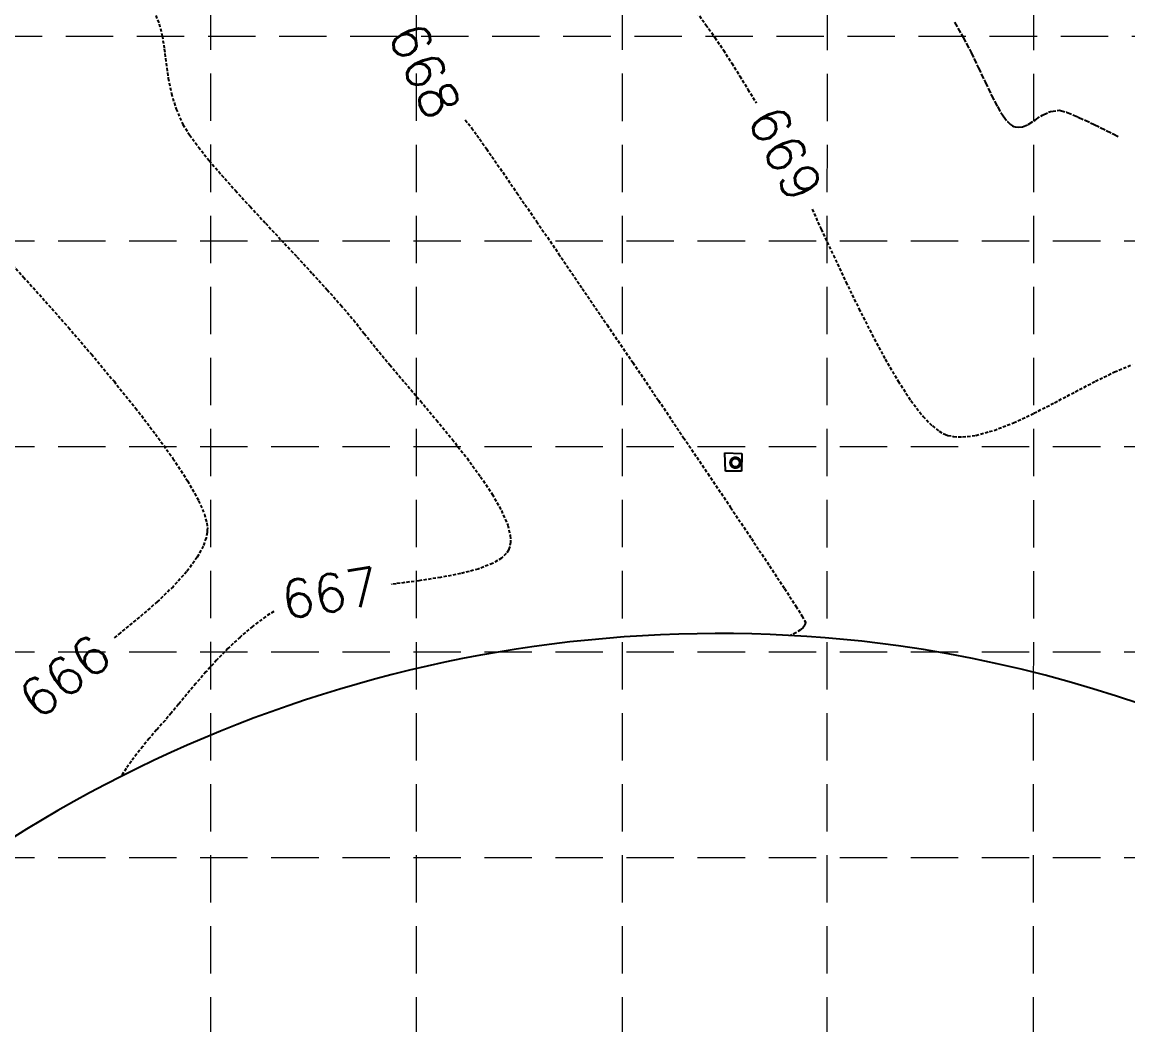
# Model space of a CAD drawing. Header units: inches. Extents: x 2507435 to 2508087, y 7097652 to 7098695.
# Drawn here: x 2507567.3 to 2507654.8, y 7098534.8 to 7098614.2 of the extents above; entities that cross this region are included whole.
import ezdxf

# ---------------------------------------------------------------- set-up
doc = ezdxf.new("R2010")
doc.units = ezdxf.units.IN
doc.header["$MEASUREMENT"] = 0
doc.linetypes.add('DASHED7', pattern=[0.5317999999999998, 0.4379999999999999, -0.0938])
doc.linetypes.add('HIDDEN', pattern=[0.375, 0.25, -0.125])
for name, color, linetype in [('CONT-MJR', 7, 'DASHED7'), ('CONT-MNR', 8, 'HIDDEN'), ('E-CONCRETE', 7, 'Continuous'), ('E-STRUCTURES', 6, 'Continuous'), ('E-TANKS', 6, 'Continuous'), ('E-UTILITIES', 5, 'Continuous'), ('GRID', 254, 'HIDDEN')]:
    doc.layers.add(name, color=color, linetype=linetype)
doc.styles.get("Standard").update_dxf_attribs({"font": 'ARIAL.TTF'})

msp = doc.modelspace()

# ---------------------------------------------------------------- linework, layer by layer
at = {"layer": 'CONT-MJR', "color": 35, "extrusion": (0.8705965880193133, 0.4919975415885023, 0), "elevation": 5675644.519063087}
msp.add_lwpolyline([(4946276.040635689, 670), (4946274.667296373, 670)], dxfattribs=at)
at = {"layer": 'CONT-MJR', "color": 35, "elevation": 670}
for points in [[(2507641.776775538, 7098612.999063884), (2507642.400870029, 7098611.785498171)], [(2507642.400870029, 7098611.785498171), (2507642.978799315, 7098610.591514317)], [(2507649.416844148, 7098607.216628145), (2507649.964625508, 7098607.065735638)], [(2507645.532899269, 7098606.081758601), (2507645.698298923, 7098605.976444147)], [(2507646.479484044, 7098605.905052675), (2507646.919648414, 7098606.087437608)], [(2507645.698298923, 7098605.976444147), (2507645.780418465, 7098605.940121144)], [(2507645.780418465, 7098605.940121144), (2507645.902060957, 7098605.901518719)], [(2507645.902060957, 7098605.901518719), (2507646.138429409, 7098605.866437961)], [(2507646.138429409, 7098605.866437961), (2507646.479484044, 7098605.905052675)], [(2507653.648750146, 7098605.346372014), (2507654.079928763, 7098605.126305583)]]:
    msp.add_lwpolyline(points, dxfattribs=at)
at = {"layer": 'CONT-MJR', "color": 35, "extrusion": (0.9041489907975067, 0.4272172777871355, 0), "elevation": 5299931.961539533}
msp.add_lwpolyline([(5346893.195317496, 670.0000000000009), (5346891.937915286, 670.0000000000009)], dxfattribs=at)
at = {"layer": 'CONT-MJR', "color": 35, "extrusion": (0.9009902008840884, 0.4338394379385652, 0), "elevation": 5339018.971155844}
msp.add_lwpolyline([(5307862.905005151, 670.0000000000009), (5307861.748221231, 670.0000000000009)], dxfattribs=at)
at = {"layer": 'CONT-MJR', "color": 35, "extrusion": (0.8877349164049989, 0.4603549914961383, 0), "elevation": 5494002.967869878}
msp.add_lwpolyline([(5147276.105051004, 670), (5147275.079857619, 670)], dxfattribs=at)
at = {"layer": 'CONT-MJR', "color": 35, "extrusion": (0.8558508052693654, 0.5172227751363806, 0), "elevation": 5817731.027855521}
msp.add_lwpolyline([(4778338.105054254, 670.0000000000009), (4778337.239919944, 670.0000000000009)], dxfattribs=at)
at = {"layer": 'CONT-MJR', "color": 35, "extrusion": (0.4222697703555712, -0.906470209683613, 0), "elevation": -5375771.652609097}
msp.add_lwpolyline([(5270635.325560029, 670.0000000000009), (5270636.030140691, 670.0000000000009)], dxfattribs=at)
at = {"layer": 'CONT-MJR', "color": 35, "extrusion": (0.126797943364638, -0.9919285667619913, 0), "elevation": -6723346.493660912}
msp.add_lwpolyline([(3387497.151200317, 670), (3387497.887813585, 670)], dxfattribs=at)
at = {"layer": 'CONT-MJR', "color": 35, "extrusion": (0.3847015413491394, 0.9230410197188403, 0), "elevation": 7517002.311095537}
msp.add_lwpolyline([(416181.2991745477, 670.0000000000009), (416180.2935233931, 670.0000000000009)], dxfattribs=at)
at = {"layer": 'CONT-MJR', "color": 35, "extrusion": (0.7911529177649256, 0.6116183946809033, 0), "elevation": 6325569.080992054}
msp.add_lwpolyline([(4082361.680752448, 670.0000000000009), (4082361.118332856, 670.0000000000009)], dxfattribs=at)
at = {"layer": 'CONT-MJR', "color": 35, "extrusion": (0.682730131886468, 0.730670628268501, 0), "elevation": 6898788.13098999}
msp.add_lwpolyline([(3014169.673822318, 670), (3014169.329410926, 670)], dxfattribs=at)
at = {"layer": 'CONT-MJR', "color": 35, "extrusion": (0.5414409633400038, -0.8407387722815266, 0), "elevation": -4610330.602971436}
msp.add_lwpolyline([(5951752.110894194, 670), (5951752.764534628, 670)], dxfattribs=at)
at = {"layer": 'CONT-MJR', "color": 35, "extrusion": (0.5535246670861393, -0.8328327820920467, 0), "elevation": -4523907.420969751}
msp.add_lwpolyline([(6017704.78549217, 670), (6017705.479876161, 670)], dxfattribs=at)
at = {"layer": 'CONT-MJR', "color": 35, "extrusion": (-0.4247044378947268, -0.9053320608663564, 0), "elevation": -7491606.676750076}
msp.add_lwpolyline([(-744553.008594106, 670), (-744551.6298574996, 670)], dxfattribs=at)
at = {"layer": 'CONT-MJR', "color": 35, "extrusion": (-0.4439327111116448, -0.8960601252176469, 0), "elevation": -7474006.678359425}
msp.add_lwpolyline([(-904296.3565604403, 670), (-904294.6740249996, 670)], dxfattribs=at)
at = {"layer": 'CONT-MNR', "color": 35}
for points, elevation in [([(2507620.673562116, 7098614.986139013), (2507621.417299132, 7098613.983957501)], 669), ([(2507578.688402193, 7098610.941899974), (2507578.85728004, 7098609.755162232)], 667), ([(2507578.85728004, 7098609.755162232), (2507579.102657288, 7098608.535638843)], 667), ([(2507624.10223364, 7098609.912767244), (2507624.746845521, 7098608.859499458)], 669), ([(2507580.023060775, 7098606.097178075), (2507580.542289545, 7098605.261875209)], 667), ([(2507584.171754942, 7098600.861559855), (2507585.338123602, 7098599.584208016)], 667), ([(2507629.817001934, 7098599.373183965), (2507630.544178021, 7098597.796952162)], 669), ([(2507630.544178021, 7098597.796952162), (2507631.505356803, 7098595.723784221)], 669), ([(2507587.800874324, 7098596.9392809), (2507589.045602277, 7098595.606706814)], 667), ([(2507565.779981288, 7098595.790730423), (2507567.402441173, 7098594.013917086)], 666), ([(2507589.045602277, 7098595.606706814), (2507590.264795887, 7098594.290726501)], 667), ([(2507567.402441173, 7098594.013917086), (2507569.142081026, 7098592.075749224)], 666), ([(2507611.6323363, 7098593.108338553), (2507613.602321117, 7098590.21546969)], 668), ([(2507632.505221552, 7098593.604229957), (2507633.531056936, 7098591.493031165)], 669), ([(2507569.142081026, 7098592.075749224), (2507570.948747597, 7098590.022405474)], 666), ([(2507633.531056936, 7098591.493031165), (2507634.570147622, 7098589.444929641)], 669), ([(2507595.303346308, 7098588.366489117), (2507596.383716839, 7098587.065130039)], 667), ([(2507596.383716839, 7098587.065130039), (2507597.56847547, 7098585.66678559)], 667), ([(2507653.768257633, 7098586.498986119), (2507655.170421106, 7098587.084204299)], 669), ([(2507652.251643796, 7098585.760562277), (2507653.768257633, 7098586.498986119)], 669), ([(2507574.562547904, 7098585.754904833), (2507576.269375143, 7098583.633105205)], 666), ([(2507597.56847547, 7098585.66678559), (2507598.815300245, 7098584.199563717)], 667), ([(2507598.815300245, 7098584.199563717), (2507600.081869211, 7098582.691572366)], 667), ([(2507637.639798174, 7098584.226626609), (2507638.604756749, 7098582.978332095)], 669), ([(2507638.604756749, 7098582.978332095), (2507639.341102567, 7098582.219569368)], 669), ([(2507644.227124212, 7098581.873022757), (2507645.769430557, 7098582.476332926)], 669), ([(2507639.868310637, 7098581.808816416), (2507640.206327657, 7098581.616940175)], 669), ([(2507640.206327657, 7098581.616940175), (2507640.370994491, 7098581.546903575)], 669), ([(2507640.370994491, 7098581.546903575), (2507640.579176546, 7098581.478093323)], 669), ([(2507619.651412409, 7098581.292178015), (2507621.5719261, 7098578.443797623)], 668), ([(2507640.579176546, 7098581.478093323), (2507641.019992891, 7098581.385047928)], 669), ([(2507579.23211755, 7098579.644300504), (2507580.387726222, 7098577.869652692)], 666), ([(2507605.229608465, 7098575.523851519), (2507605.725881517, 7098574.361510151)], 667), ([(2507581.906787495, 7098574.54736617), (2507581.952216518, 7098574.15499755)], 666), ([(2507581.845178935, 7098573.352309939), (2507581.619423944, 7098572.70692233)], 666), ([(2507605.783720094, 7098572.391384225), (2507605.609341924, 7098572.123882547)], 667), ([(2507626.448555077, 7098571.148776754), (2507627.63689835, 7098569.341421762)], 668), ([(2507601.998856028, 7098570.527936693), (2507600.412999861, 7098570.224996412)], 667), ([(2507596.891993646, 7098569.729045362), (2507596.503400621, 7098569.680052623)], 667), ([(2507598.691692535, 7098569.964795932), (2507596.891993646, 7098569.729045362)], 667), ([(2507627.63689835, 7098569.341421762), (2507628.535527256, 7098567.950032015)], 668), ([(2507587.225321899, 7098567.540981773), (2507586.570645205, 7098567.12902065)], 667), ([(2507629.292967138, 7098566.664282491), (2507629.279672652, 7098566.589007003)], 668), ([(2507629.286780568, 7098566.692572008), (2507629.292967138, 7098566.664282491)], 668), ([(2507585.533568724, 7098566.35457373), (2507584.536651139, 7098565.504750161)], 667), ([(2507629.123033182, 7098566.270626582), (2507628.905236022, 7098566.067912824)], 668), ([(2507583.584858195, 7098564.603885021), (2507582.683155635, 7098563.676313391)], 667), ([(2507581.836509206, 7098562.746370353), (2507581.049884651, 7098561.838390986)], 667), ([(2507580.328247714, 7098560.976710369), (2507579.676564143, 7098560.185663586)], 667), ([(2507577.35081949, 7098557.477687566), (2507576.834151369, 7098556.851930311)], 667), ([(2507576.834151369, 7098556.851930311), (2507576.368442946, 7098556.259232618)], 667), ([(2507575.524019964, 7098555.088584849), (2507575.112362786, 7098554.468419239)], 667)]:
    msp.add_lwpolyline(points, dxfattribs=dict(at, elevation=elevation))
at = {"layer": 'CONT-MNR', "color": 35, "extrusion": (0.9210708336834924, 0.3893950684556708, 0), "elevation": 5073822.395365376}
msp.add_lwpolyline([(5561888.521532415, 667.0000000000009), (5561887.806803663, 667.0000000000009)], dxfattribs=at)
at = {"layer": 'CONT-MNR', "color": 35, "extrusion": (0.9690129171270774, 0.2470100533194386, 0), "elevation": 4183304.645712601}
msp.add_lwpolyline([(6259251.705782554, 667), (6259250.735757963, 667)], dxfattribs=at)
at = {"layer": 'CONT-MNR', "color": 35, "extrusion": (0.8182972196848342, 0.5747953203150407, 0), "elevation": 6132229.732499708}
msp.add_lwpolyline([(4367407.030902999, 669.0000000000009), (4367405.803406347, 669.0000000000009)], dxfattribs=at)
at = {"layer": 'CONT-MNR', "color": 35, "extrusion": (0.9876635368431255, 0.1565909894934189, 0), "elevation": 3588222.583886561}
msp.add_lwpolyline([(6618377.15912396, 667.0000000000009), (6618376.099087631, 667.0000000000009)], dxfattribs=at)
at = {"layer": 'CONT-MNR', "color": 35, "extrusion": (0.8310031152548635, 0.5562677614572968, 0), "elevation": 6032571.347535798}
msp.add_lwpolyline([(4504060.155090171, 669), (4504058.938845005, 669)], dxfattribs=at)
at = {"layer": 'CONT-MNR', "color": 35, "extrusion": (0.9921405787317296, 0.1251282223715697, 0), "elevation": 3376107.139594022}
msp.add_lwpolyline([(6729052.242513075, 667.0000000000009), (6729051.104351431, 667.0000000000009)], dxfattribs=at)
at = {"layer": 'CONT-MNR', "color": 35, "extrusion": (0.8410185324358153, 0.5410063105912054, 0), "elevation": 5949351.118225181}
msp.add_lwpolyline([(4613424.461262189, 669.0000000000009), (4613423.247352228, 669.0000000000009)], dxfattribs=at)
at = {"layer": 'CONT-MNR', "color": 35, "extrusion": (0.848314473349823, 0.5294927330051022, 0), "elevation": 5885916.182893893}
msp.add_lwpolyline([(4694086.010618568, 669), (4694084.790423824, 669)], dxfattribs=at)
at = {"layer": 'CONT-MNR', "color": 35, "extrusion": (0.8550005068460829, 0.5186271621241424, 0), "elevation": 5825551.7973642}
msp.add_lwpolyline([(4768791.866645368, 669), (4768790.6093042, 669)], dxfattribs=at)
at = {"layer": 'CONT-MNR', "color": 35, "extrusion": (0.9570411857959185, 0.2899520110127576, 0), "elevation": 4458112.298185005}
msp.add_lwpolyline([(6066583.126859779, 667), (6066581.844184259, 667)], dxfattribs=at)
at = {"layer": 'CONT-MNR', "color": 35, "extrusion": (0.9109081707670975, 0.4126091424456571, 0), "elevation": 5213124.906174567}
msp.add_lwpolyline([(5431529.181366603, 667.0000000000009), (5431527.852047678, 667.0000000000009)], dxfattribs=at)
at = {"layer": 'CONT-MNR', "color": 35, "extrusion": (0.7691347023480071, 0.63908669963006, 0), "elevation": 6465308.955699622}
msp.add_lwpolyline([(3857209.250352665, 668), (3857208.432369597, 668)], dxfattribs=at)
at = {"layer": 'CONT-MNR', "color": 35, "extrusion": (0.8075065540476245, 0.5898585976063508, 0), "elevation": 6212061.067431878}
msp.add_lwpolyline([(4253052.331501302, 667), (4253051.144249207, 667)], dxfattribs=at)
at = {"layer": 'CONT-MNR', "color": 35, "extrusion": (0.8105983537328144, 0.585602517861434, 0), "elevation": 6189620.202918784}
msp.add_lwpolyline([(4285659.637326851, 668), (4285658.930680095, 668)], dxfattribs=at)
at = {"layer": 'CONT-MNR', "color": 35, "extrusion": (0.8191035363014106, 0.5736457067027729, 0), "elevation": 6126071.144221842}
msp.add_lwpolyline([(4376016.803261949, 668), (4376015.471202235, 668)], dxfattribs=at)
at = {"layer": 'CONT-MNR', "color": 35, "extrusion": (0.7794859588539482, 0.626419699522246, 0), "elevation": 6401329.94390621}
msp.add_lwpolyline([(3962464.093257135, 667), (3962462.727454164, 667)], dxfattribs=at)
at = {"layer": 'CONT-MNR', "color": 35, "extrusion": (0.8220158420938709, 0.5694646216813685, 0), "elevation": 6103694.186504094}
msp.add_lwpolyline([(4407173.282945088, 668.0000000000009), (4407171.400865315, 668.0000000000009)], dxfattribs=at)
at = {"layer": 'CONT-MNR', "color": 35, "extrusion": (0.7603376504258003, 0.6495280266046828, 0), "elevation": 6517350.833946181}
msp.add_lwpolyline([(3768590.455923114, 667), (3768588.939446805, 667)], dxfattribs=at)
at = {"layer": 'CONT-MNR', "color": 35, "extrusion": (0.8235577443775647, 0.5672324406059106, 0), "elevation": 6091715.302157778}
msp.add_lwpolyline([(4423714.181140743, 668), (4423711.824511332, 668)], dxfattribs=at)
at = {"layer": 'CONT-MNR', "color": 35, "extrusion": (0.7472136836818075, 0.6645838629688986, 0), "elevation": 6591316.788369006}
msp.add_lwpolyline([(3637673.361178089, 667), (3637671.723168427, 667)], dxfattribs=at)
at = {"layer": 'CONT-MNR', "color": 35, "extrusion": (0.8245685229275209, 0.5657620975260947, 0), "elevation": 6083812.558606208}
msp.add_lwpolyline([(4434573.979607282, 668), (4434571.223914105, 668)], dxfattribs=at)
at = {"layer": 'CONT-MNR', "color": 35, "extrusion": (0.7331107624307698, 0.6801092632865512, 0), "elevation": 6666161.132673947}
msp.add_lwpolyline([(3498627.736430084, 667), (3498625.94507751, 667)], dxfattribs=at)
at = {"layer": 'CONT-MNR', "color": 35, "extrusion": (0.7306320774060888, 0.6827713874096242, 0), "elevation": 6678842.965125507}
msp.add_lwpolyline([(3474355.249184497, 667), (3474353.426560898, 667)], dxfattribs=at)
at = {"layer": 'CONT-MNR', "color": 35, "extrusion": (0.8253303447159197, 0.5646501767387496, 0), "elevation": 6077829.829911256}
msp.add_lwpolyline([(4442767.352322488, 668), (4442764.27305639, 668)], dxfattribs=at)
at = {"layer": 'CONT-MNR', "color": 35, "extrusion": (0.8259681695377643, 0.563716757698789, 0), "elevation": 6072803.281127998}
msp.add_lwpolyline([(4449632.584385639, 668.0000000000009), (4449629.257039398, 668.0000000000009)], dxfattribs=at)
at = {"layer": 'CONT-MNR', "color": 35, "extrusion": (0.90441924368811, 0.4266448542366671, 0), "elevation": 5296529.527382229}
msp.add_lwpolyline([(5350238.497670352, 669.0000000000009), (5350236.154117537, 669.0000000000009)], dxfattribs=at)
at = {"layer": 'CONT-MNR', "color": 35, "extrusion": (0.739227432346015, 0.6734558658643623, 0), "elevation": 6634269.477301964}
msp.add_lwpolyline([(3558724.257788674, 667), (3558722.523699964, 667)], dxfattribs=at)
at = {"layer": 'CONT-MNR', "color": 35, "extrusion": (0.7482990607622404, 0.6633615271195256, 0), "elevation": 6585361.812555511}
msp.add_lwpolyline([(3648430.799108779, 667.0000000000009), (3648429.15499208, 667.0000000000009)], dxfattribs=at)
at = {"layer": 'CONT-MNR', "color": 35, "extrusion": (0.7617411200581382, 0.6478815215859866, 0), "elevation": 6509182.779930996}
msp.add_lwpolyline([(3782666.392732825, 667), (3782664.868336422, 667)], dxfattribs=at)
at = {"layer": 'CONT-MNR', "color": 35, "extrusion": (0.781185630108481, 0.6242988157220992, 0), "elevation": 6390537.732578656}
msp.add_lwpolyline([(3979829.325132584, 667), (3979827.949532178, 667)], dxfattribs=at)
at = {"layer": 'CONT-MNR', "color": 35, "extrusion": (0.7584807375491852, 0.651695458605355, 0), "elevation": 6528063.14276592}
msp.add_lwpolyline([(3749971.19632386, 666), (3749968.398176323, 666)], dxfattribs=at)
at = {"layer": 'CONT-MNR', "color": 35, "extrusion": (0.7832512181571422, 0.6217053395744263, 0), "elevation": 6377307.366878318}
msp.add_lwpolyline([(4000994.097439864, 667.0000000000009), (4000992.595666567, 667.0000000000009)], dxfattribs=at)
at = {"layer": 'CONT-MNR', "color": 35, "extrusion": (0.827119960699792, 0.5620254181191227, 0), "elevation": 6063685.398107773}
msp.add_lwpolyline([(4462043.076717494, 668), (4462039.479691399, 668)], dxfattribs=at)
at = {"layer": 'CONT-MNR', "color": 35, "extrusion": (0.8804218662040484, 0.4741912457118762, 0), "elevation": 5573865.27969552}
msp.add_lwpolyline([(5060655.005912849, 669.0000000000009), (5060652.813483812, 669.0000000000009)], dxfattribs=at)
at = {"layer": 'CONT-MNR', "color": 35, "extrusion": (0.7677586388112926, 0.6407391610715167, 0), "elevation": 6473553.914251544}
msp.add_lwpolyline([(3843302.109194444, 666), (3843299.315139746, 666)], dxfattribs=at)
at = {"layer": 'CONT-MNR', "color": 35, "extrusion": (0.8277151478023631, 0.5611484955860723, 0), "elevation": 6058952.987481507}
msp.add_lwpolyline([(4468463.451908162, 668), (4468459.833281931, 668)], dxfattribs=at)
at = {"layer": 'CONT-MNR', "color": 35, "extrusion": (0.8633208501961204, 0.5046554365273874, 0), "elevation": 5747234.887558077}
msp.add_lwpolyline([(4862866.665049752, 669), (4862864.629095674, 669)], dxfattribs=at)
at = {"layer": 'CONT-MNR', "color": 35, "extrusion": (0.836482269380757, 0.5479939899411477, 0), "elevation": 5987575.917005394}
msp.add_lwpolyline([(4563671.317236976, 669), (4563669.487719467, 669)], dxfattribs=at)
at = {"layer": 'CONT-MNR', "color": 35, "extrusion": (-0.4623798548449657, 0.8866819440101105, 0), "elevation": 5134699.93778114}
msp.add_lwpolyline([(-5505731.22854176, 669.0000000000009), (-5505733.02696218, 669.0000000000009)], dxfattribs=at)
at = {"layer": 'CONT-MNR', "color": 35, "extrusion": (0.8283724929556201, 0.5601776619202976, 0), "elevation": 6053709.813228447}
msp.add_lwpolyline([(4475560.532870344, 668.0000000000009), (4475556.968136036, 668.0000000000009)], dxfattribs=at)
at = {"layer": 'CONT-MNR', "color": 35, "extrusion": (0.4672045916488845, -0.8841492348818717, 0), "elevation": -5104622.532517578}
msp.add_lwpolyline([(5533627.032199409, 669), (5533628.882795032, 669)], dxfattribs=at)
at = {"layer": 'CONT-MNR', "color": 35, "extrusion": (0.7936360733135535, 0.6083927868864358, 0), "elevation": 6308830.063452456}
msp.add_lwpolyline([(4108100.725810039, 666), (4108098.139913233, 666)], dxfattribs=at)
at = {"layer": 'CONT-MNR', "color": 35, "extrusion": (-0.4545414123281399, 0.8907256056040714, 0), "elevation": 5183060.262151847}
msp.add_lwpolyline([(-5460225.77616927, 669), (-5460227.61887054, 669)], dxfattribs=at)
at = {"layer": 'CONT-MNR', "color": 35, "extrusion": (0.7740020356134741, 0.6331831084814237, 0), "elevation": 6435590.222333508}
msp.add_lwpolyline([(3906547.438581365, 667), (3906545.473918723, 667)], dxfattribs=at)
at = {"layer": 'CONT-MNR', "color": 35, "extrusion": (0.4224841881922992, -0.9063702944864721, 0), "elevation": -5374503.602338662}
msp.add_lwpolyline([(5271894.489336127, 669.0000000000009), (5271896.265698867, 669.0000000000009)], dxfattribs=at)
at = {"layer": 'CONT-MNR', "color": 35, "extrusion": (0.8124901938625383, 0.5829748578431276, 0), "elevation": 6175676.995453076}
msp.add_lwpolyline([(4305673.088439463, 666.0000000000009), (4305670.704972278, 666.0000000000009)], dxfattribs=at)
at = {"layer": 'CONT-MNR', "color": 35, "extrusion": (0.6145950836211848, 0.788842749341508, 0), "elevation": 7140847.925048545}
msp.add_lwpolyline([(2384620.620635815, 669.0000000000009), (2384619.952304806, 669.0000000000009)], dxfattribs=at)
at = {"layer": 'CONT-MNR', "color": 35, "extrusion": (0.2655132566236712, -0.9641072090577337, 0), "elevation": -6177981.172670496}
msp.add_lwpolyline([(4302403.975965193, 669.0000000000009), (4302405.467638494, 669.0000000000009)], dxfattribs=at)
at = {"layer": 'CONT-MNR', "color": 35, "extrusion": (0.7872247332838345, 0.6166662138517042, 0), "elevation": 6351500.959322565}
msp.add_lwpolyline([(4041825.653502885, 667), (4041823.741461242, 667)], dxfattribs=at)
at = {"layer": 'CONT-MNR', "color": 35, "extrusion": (-0.04916098284357445, -0.9987908678826883, 0), "elevation": -7213276.359469631}
msp.add_lwpolyline([(2155635.713012871, 669), (2155636.431864684, 669)], dxfattribs=at)
at = {"layer": 'CONT-MNR', "color": 35, "extrusion": (0.1202004939518409, -0.992749636743189, 0), "elevation": -6745694.280756149}
msp.add_lwpolyline([(3342713.409049536, 669.0000000000009), (3342714.467741146, 669.0000000000009)], dxfattribs=at)
at = {"layer": 'CONT-MNR', "color": 35, "extrusion": (0.8064072089645881, 0.5913606457399269, 0), "elevation": 6219969.392163225}
msp.add_lwpolyline([(4241448.379252996, 667), (4241446.566704574, 667)], dxfattribs=at)
at = {"layer": 'CONT-MNR', "color": 35, "extrusion": (0.8332473774474114, 0.5529003598995132, 0), "elevation": 6014260.547864539}
msp.add_lwpolyline([(4528416.752029072, 667.0000000000009), (4528415.083869232, 667.0000000000009)], dxfattribs=at)
at = {"layer": 'CONT-MNR', "color": 35, "extrusion": (0.8300770890057402, 0.5576486584828808, 0), "elevation": 6040031.961071658}
msp.add_lwpolyline([(4493995.525139106, 668), (4493992.294656762, 668)], dxfattribs=at)
at = {"layer": 'CONT-MNR', "color": 35, "extrusion": (0.8738624846424674, 0.4861731768973823, 0), "elevation": 5642418.582401659}
msp.add_lwpolyline([(4984062.571176307, 666), (4984060.778476309, 666)], dxfattribs=at)
at = {"layer": 'CONT-MNR', "color": 35, "extrusion": (0.9193223287534875, 0.3935053441254194, 0), "elevation": 5098603.153771865}
msp.add_lwpolyline([(5539133.071422371, 666.0000000000009), (5539131.904896901, 666.0000000000009)], dxfattribs=at)
at = {"layer": 'CONT-MNR', "color": 35, "extrusion": (0.8702141660377664, 0.4926736295228261, 0), "elevation": 5679434.561413497}
msp.add_lwpolyline([(4941851.492308939, 667.0000000000009), (4941850.009662928, 667.0000000000009)], dxfattribs=at)
at = {"layer": 'CONT-MNR', "color": 35, "extrusion": (0.8312971207084808, 0.5558282982196835, 0), "elevation": 6030169.375842844}
msp.add_lwpolyline([(4507217.560075012, 668), (4507214.609944731, 668)], dxfattribs=at)
at = {"layer": 'CONT-MNR', "color": 35, "extrusion": (0.9640042019431746, 0.2658870035107079, 0), "elevation": 4304738.210456395}
msp.add_lwpolyline([(6176322.96102915, 666), (6176322.252214464, 666)], dxfattribs=at)
at = {"layer": 'CONT-MNR', "color": 35, "extrusion": (0.9807017689431521, -0.19550969385627, 0), "elevation": 1071350.048410322}
msp.add_lwpolyline([(7451840.430621716, 666.0000000000009), (7451840.00245355, 666.0000000000009)], dxfattribs=at)
at = {"layer": 'CONT-MNR', "color": 35, "extrusion": (0.994985767623202, -0.1000166097569176, 0), "elevation": 1785033.047588309}
msp.add_lwpolyline([(7313779.924690005, 666.0000000000009), (7313779.716992768, 666.0000000000009)], dxfattribs=at)
at = {"layer": 'CONT-MNR', "color": 35, "extrusion": (0.9998949287690291, -0.0144959105260151, 0), "elevation": 2404418.18168091}
msp.add_lwpolyline([(7134177.982688927, 666), (7134177.806543876, 666)], dxfattribs=at)
at = {"layer": 'CONT-MNR', "color": 35, "extrusion": (0.9714579411779795, 0.2372118642105438, 0), "elevation": 4119899.553281964}
msp.add_lwpolyline([(6301132.605590053, 667), (6301131.762617631, 667)], dxfattribs=at)
at = {"layer": 'CONT-MNR', "color": 35, "extrusion": (0.9868059542098552, -0.1619074079095126, 0), "elevation": 1325208.924259007}
msp.add_lwpolyline([(7410914.084224554, 667), (7410913.758612582, 667)], dxfattribs=at)
at = {"layer": 'CONT-MNR', "color": 35, "extrusion": (0.9992587974724794, 0.03849487854058953, 0), "elevation": 2779006.008328065}
msp.add_lwpolyline([(6996782.076403285, 667.0000000000009), (6996781.535989964, 667.0000000000009)], dxfattribs=at)
at = {"layer": 'CONT-MNR', "color": 35, "extrusion": (0.8329923730941938, 0.5532844714673489, 0), "elevation": 6016362.892439973}
msp.add_lwpolyline([(4525627.446876665, 668.0000000000009), (4525624.852571182, 668.0000000000009)], dxfattribs=at)
at = {"layer": 'CONT-MNR', "color": 35, "extrusion": (0.8821783902580973, -0.4709153721865876, 0), "elevation": -1130692.691809676}
msp.add_lwpolyline([(7443066.175322079, 666.0000000000009), (7443065.17004592, 666.0000000000009)], dxfattribs=at)
at = {"layer": 'CONT-MNR', "color": 35, "extrusion": (-0.6958301704134329, 0.7182063588846963, 0), "elevation": 3353371.99989602}
msp.add_lwpolyline([(-6740378.944857541, 667.0000000000009), (-6740378.420801923, 667.0000000000009)], dxfattribs=at)
at = {"layer": 'CONT-MNR', "color": 35, "extrusion": (0.9138979263083337, -0.4059440605420007, 0), "elevation": -589927.574869276}
msp.add_lwpolyline([(7505318.41715933, 667.0000000000009), (7505318.262317578, 667.0000000000009)], dxfattribs=at)
at = {"layer": 'CONT-MNR', "color": 35, "extrusion": (0.9526635651471547, -0.3040265311467294, 0), "elevation": 230750.3425149196}
msp.add_lwpolyline([(7524930.279408457, 667.0000000000009), (7524930.123660381, 667.0000000000009)], dxfattribs=at)
at = {"layer": 'CONT-MNR', "color": 35, "extrusion": (0.8071688551220766, -0.590320624170388, 0), "elevation": -2166391.944791662}
msp.add_lwpolyline([(7210022.95630217, 666.0000000000009), (7210021.537630364, 666.0000000000009)], dxfattribs=at)
at = {"layer": 'CONT-MNR', "color": 35, "extrusion": (0.3613754615473985, -0.9324203857656722, 0), "elevation": -5712665.876181981}
msp.add_lwpolyline([(4903391.081366639, 667.0000000000009), (4903389.85469348, 667.0000000000009)], dxfattribs=at)
at = {"layer": 'CONT-MNR', "color": 35, "extrusion": (0.5197507384900165, -0.8543179559385853, 0), "elevation": -4761107.643754398}
msp.add_lwpolyline([(5831780.091008428, 667), (5831779.275170083, 667)], dxfattribs=at)
at = {"layer": 'CONT-MNR', "color": 35, "extrusion": (0.7403540616914138, -0.6722171251441206, 0), "elevation": -2915283.505314162}
msp.add_lwpolyline([(6941094.057509603, 666), (6941092.46595607, 666)], dxfattribs=at)
at = {"layer": 'CONT-MNR', "color": 35, "extrusion": (0.1494663931958478, -0.9887668063325267, 0), "elevation": -6644028.621589362}
msp.add_lwpolyline([(3540429.74029765, 667), (3540427.999434875, 667)], dxfattribs=at)
at = {"layer": 'CONT-MNR', "color": 35, "extrusion": (0.2527395287804223, -0.9675343562850108, 0), "elevation": -6234340.718731263}
msp.add_lwpolyline([(4220281.896126646, 667.0000000000009), (4220280.456027487, 667.0000000000009)], dxfattribs=at)
at = {"layer": 'CONT-MNR', "color": 35, "extrusion": (0.6910880744682761, -0.7227705537220858, 0), "elevation": -3397678.898103692}
msp.add_lwpolyline([(6718141.159776999, 666), (6718139.418227395, 666)], dxfattribs=at)
at = {"layer": 'CONT-MNR', "color": 35, "extrusion": (0.6561534381923749, -0.7546275011873906, 0), "elevation": -3711418.939958746}
msp.add_lwpolyline([(6550037.296800327, 666), (6550035.436167204, 666)], dxfattribs=at)
at = {"layer": 'CONT-MNR', "color": 35, "extrusion": (0.8483518527534922, 0.5294328417558898, 0), "elevation": 5885566.316314805}
msp.add_lwpolyline([(4694462.370673864, 668), (4694461.46095431, 668)], dxfattribs=at)
at = {"layer": 'CONT-MNR', "color": 35, "extrusion": (0.6326527629505316, -0.77443558901374, 0), "elevation": -3910957.72272026}
msp.add_lwpolyline([(6432884.613765845, 666), (6432882.669250358, 666)], dxfattribs=at)
at = {"layer": 'CONT-MNR', "color": 35, "extrusion": (0.5983370903850489, -0.8012444859526672, 0), "elevation": -4187305.717724176}
msp.add_lwpolyline([(6256525.914659594, 667), (6256524.620327466, 667)], dxfattribs=at)
at = {"layer": 'CONT-MNR', "color": 35, "extrusion": (0.864617907415699, 0.5024299694246928, 0), "elevation": 5734673.843731271}
msp.add_lwpolyline([(4877640.328903843, 668.0000000000009), (4877639.913953073, 668.0000000000009)], dxfattribs=at)
at = {"layer": 'CONT-MNR', "color": 35, "extrusion": (0.9009386601055414, 0.4339464606690921, 0), "elevation": 5339618.061738626}
msp.add_lwpolyline([(5307196.451886656, 668), (5307196.311007064, 668)], dxfattribs=at)
at = {"layer": 'CONT-MNR', "color": 35, "extrusion": (0.6186234277444395, -0.7856876317250516, 0), "elevation": -4026010.699974802}
msp.add_lwpolyline([(6361509.851358816, 666), (6361509.150236001, 666)], dxfattribs=at)
at = {"layer": 'CONT-MNR', "color": 35, "extrusion": (0.4499287568673507, -0.8930644510581531, 0), "elevation": -5211222.619083626}
msp.add_lwpolyline([(5433322.81774023, 668), (5433322.338837206, 668)], dxfattribs=at)
at = {"layer": 'CONT-MNR', "color": 35, "extrusion": (0.5197207455547627, -0.8543362023465947, 0), "elevation": -4761295.212363102}
msp.add_lwpolyline([(5831630.204979283, 668), (5831629.783186998, 668)], dxfattribs=at)
at = {"layer": 'CONT-MNR', "color": 35, "extrusion": (0.8510850081399522, -0.5250279125145803, 0), "elevation": -1592739.878324807}
msp.add_lwpolyline([(7358058.827903066, 668.0000000000009), (7358058.616045097, 668.0000000000009)], dxfattribs=at)
at = {"layer": 'CONT-MNR', "color": 35, "extrusion": (0.9499463346781577, -0.3124131258950779, 0), "elevation": 164427.8655106272}
msp.add_lwpolyline([(7526673.614544591, 668.0000000000009), (7526673.469198191, 668.0000000000009)], dxfattribs=at)
at = {"layer": 'CONT-MNR', "color": 35, "extrusion": (-0.6874094191537472, 0.7262701222401401, 0), "elevation": 3431738.807046262}
msp.add_lwpolyline([(-6700804.518406243, 667), (-6700803.207884283, 667)], dxfattribs=at)
at = {"layer": 'CONT-MNR', "color": 35, "extrusion": (0.7394476592134023, -0.6732140516090109, 0), "elevation": -2924626.667791996}
msp.add_lwpolyline([(6937156.19209902, 667), (6937154.934480544, 667)], dxfattribs=at)
at = {"layer": 'CONT-MNR', "color": 35, "extrusion": (0.7666569795734427, -0.64205690999422, 0), "elevation": -2635226.165620037}
msp.add_lwpolyline([(7052171.718785139, 667.0000000000009), (7052170.594839699, 667.0000000000009)], dxfattribs=at)
at = {"layer": 'CONT-MNR', "color": 35, "extrusion": (0.7700138286024214, -0.6380271967252187, 0), "elevation": -2598203.428767408}
msp.add_lwpolyline([(7065893.537730885, 667), (7065892.633749883, 667)], dxfattribs=at)
at = {"layer": 'CONT-MNR', "color": 35, "extrusion": (0.7490260014556333, -0.662540601882923, 0), "elevation": -2824841.920314819}
msp.add_lwpolyline([(6978377.835408097, 667), (6978376.827165818, 667)], dxfattribs=at)
at = {"layer": 'CONT-MNR', "color": 35, "extrusion": (0.7576303006127522, -0.6526839415777218, 0), "elevation": -2733297.87999526}
msp.add_lwpolyline([(7014740.3706875, 667.0000000000009), (7014739.609400788, 667.0000000000009)], dxfattribs=at)
at = {"layer": 'CONT-MNR', "color": 35, "extrusion": (0.7585358629283712, -0.6516312950215877, 0), "elevation": -2723554.852307223}
msp.add_lwpolyline([(7018527.19473014, 667), (7018526.298365689, 667)], dxfattribs=at)
at = {"layer": 'CONT-MNR', "color": 35, "extrusion": (0.80287036817934, -0.5961536478958853, 0), "elevation": -2218571.446566095}
msp.add_lwpolyline([(7194121.276816629, 667.0000000000009), (7194120.553479561, 667.0000000000009)], dxfattribs=at)
at = {"layer": 'CONT-MNR', "color": 35, "extrusion": (0.8190546910013301, -0.5737154461479278, 0), "elevation": -2018709.20366443}
msp.add_lwpolyline([(7252740.375372333, 667), (7252739.65514952, 667)], dxfattribs=at)
at = {"layer": 'E-CONCRETE'}
for p, q in [((2507622.973507911, 7098578.646205256), (2507622.919964121, 7098580.104083902)), ((2507622.919964121, 7098580.104083902), (2507624.258699333, 7098580.028846348)), ((2507624.258699333, 7098580.028846348), (2507624.225420351, 7098578.651567833)), ((2507624.225420351, 7098578.651567833), (2507622.973507911, 7098578.646205256))]:
    msp.add_line(p, q, dxfattribs=at)
at = {"layer": 'E-STRUCTURES', "color": 7}
msp.add_arc((2507621.855905689, 7098461.488408454), 104.3868249871424, 305.8848562717045, 81.8459466020809, dxfattribs=at)
at = {"layer": 'E-TANKS', "color": 7}
msp.add_arc((2507622.471619905, 7098461.033136304), 104.7523333009518, 82.21463757569829, 183.131468627351, dxfattribs=at)
at = {"layer": 'E-UTILITIES', "color": 7, "const_width": 0.25}
msp.add_lwpolyline([(2507623.379073141, 7098579.307551617, 1), (2507624.128966611, 7098579.320192167, 1)], format="xyb", close=True, dxfattribs=at)
at = {"layer": 'GRID', "color": 252, "linetype": 'HIDDEN', "lineweight": 0, "ltscale": 15}
for p, q in [((2507582.370130949, 7097734.493212765), (2507582.203919664, 7098677.59513652)), ((2507598.511880365, 7097734.490674945), (2507598.515531369, 7098677.585328811)), ((2507614.827784741, 7097734.488109743), (2507614.810382277, 7098677.581492077)), ((2507630.99825599, 7097734.485567407), (2507631.03073255, 7098677.579446635)), ((2507647.2739496, 7097734.483008528), (2507647.373093639, 7098677.557886823)), ((2507452.628137638, 7098613.057309094), (2508070.315568645, 7098613.147942677)), ((2507452.013975376, 7098596.876848118), (2508070.315568645, 7098596.876848118)), ((2507452.013975376, 7098580.605753558), (2508070.315568645, 7098580.605753558)), ((2507452.013975376, 7098564.334658998), (2508070.315568645, 7098564.334658998)), ((2507452.013975376, 7098548.063564438), (2508070.315568645, 7098548.063564438))]:
    msp.add_line(p, q, dxfattribs=at)

# ---------------------------------------------------------------- texts
at = {"layer": 'CONT-MNR', "color": 35, "char_height": 3, "width": 12, "attachment_point": 1}
for s, insert, rotation in [('\\Ftxt.shx;\\W1.0000000000;\\T1.0000000000;\\o\\l668', (2507598.911838508, 7098614.501164853, 668), 294.68964343000664), ('\\Ftxt.shx;\\W1.0000000000;\\T1.0000000000;\\o\\l669', (2507627.308786124, 7098607.911642279, 669), 296.87813136578023), ('\\Ftxt.shx;\\W1.0000000000;\\T1.0000000000;\\o\\l667', (2507587.611335831, 7098569.864624347, 667), 9.13442422343288), ('\\Ftxt.shx;\\W1.0000000000;\\T1.0000000000;\\o\\l666', (2507566.69877009, 7098561.206132981, 666), 37.9853517632644)]:
    msp.add_mtext(s, dxfattribs=dict(at, insert=insert, rotation=rotation))

doc.saveas('drawing.dxf')
